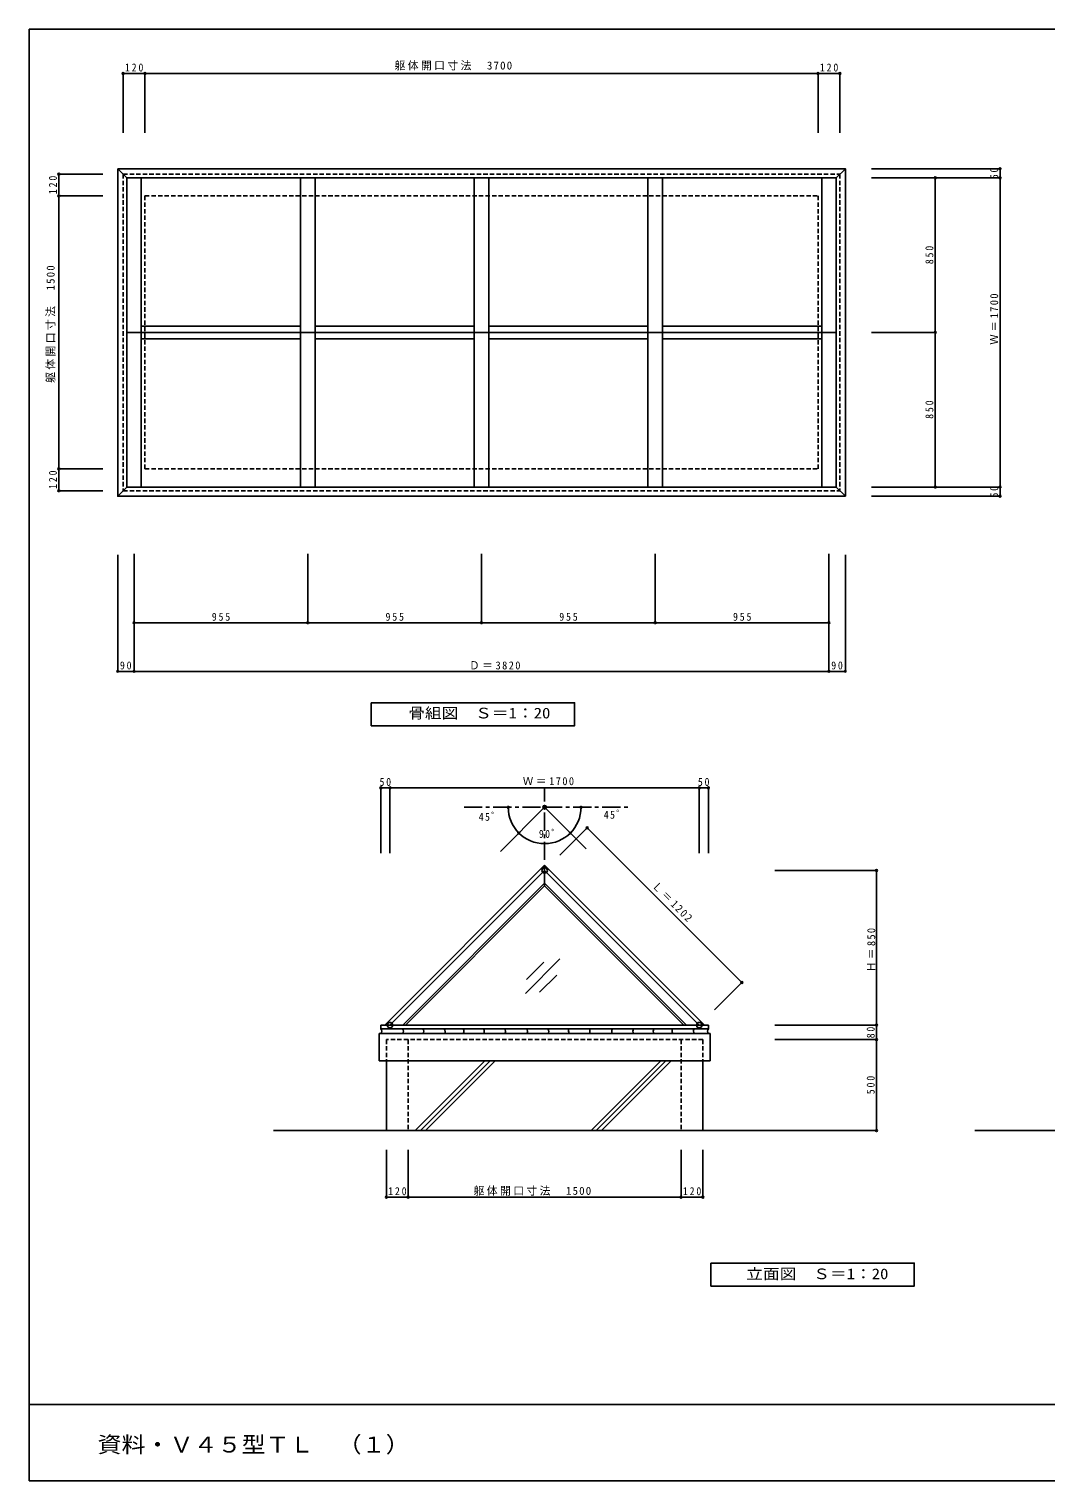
# Model space of a CAD drawing. Units: millimetres at full size, sheet at 1:20. Extents: x -5500 to 5680, y -3960 to 4020.
# Drawn here: x -5500 to 90, y -3960 to 4020 of the extents above; entities that cross this region are included whole.
import ezdxf
from ezdxf.enums import TextEntityAlignment as Align

# ---------------------------------------------------------------- set-up
doc = ezdxf.new("R2010")
doc.units = ezdxf.units.MM
doc.header["$LTSCALE"] = 20
doc.header["$PDMODE"] = 32
doc.header["$PDSIZE"] = 10
doc.linetypes.add('CHAIN1', pattern=[8, 5, -1, 1, -1])
doc.linetypes.add('DASHED1', pattern=[1.8, 1.2, -0.6])
doc.layers.add('0-0', color=134, linetype='Continuous')
doc.layers.add('1-0', color=5, linetype='Continuous')
doc.styles.add('ＭＳ ゴシック', font='')
doc.styles.get('ＭＳ ゴシック').set_extended_font_data('MS Gothic')

msp = doc.modelspace()

# ---------------------------------------------------------------- linework, layer by layer
at = {"layer": '0-0'}
for p, q in [((5680, 4020), (-5500, 4020)), ((-5500, 4020), (-5500, -3960)), ((-5500, -3540), (5680, -3540)), ((-5500, -3960), (5680, -3960))]:
    msp.add_line(p, q, dxfattribs=at)
at = {"layer": '1-0', "color": 4}
for p, q in [((-4982.79, 3775.96), (-4862.79, 3775.96)), ((-4982.79, 3775.96), (-4982.79, 3449.8)), ((-4862.79, 3775.96), (-4862.79, 3449.8)), ((-4862.79, 3775.96), (-1162.79, 3775.96)), ((-1162.79, 3775.96), (-1162.79, 3449.8)), ((-1162.79, 3775.96), (-1042.79, 3775.96)), ((-1042.79, 3775.96), (-1042.79, 3449.8)), ((-5336.46, 3102.58), (-5336.46, 3222.58)), ((-5336.46, 3222.58), (-5093.74, 3222.58)), ((-162.27, 3252.58), (-869.27, 3252.58)), ((-162.27, 3202.58), (-869.27, 3202.58)), ((-518.51, 3202.58), (-869.27, 3202.58)), ((-518.51, 2352.58), (-518.51, 3202.58)), ((-162.27, 3202.58), (-162.27, 3252.58)), ((-162.27, 1502.58), (-162.27, 3202.58)), ((-5336.46, 1602.58), (-5336.46, 3102.58)), ((-5336.46, 3102.58), (-5093.74, 3102.58)), ((-518.51, 2352.58), (-869.27, 2352.58)), ((-518.51, 1502.58), (-518.51, 2352.58)), ((-5336.46, 1482.58), (-5336.46, 1602.58)), ((-5336.46, 1602.58), (-5093.74, 1602.58)), ((-5336.46, 1482.58), (-5093.74, 1482.58)), ((-162.27, 1502.58), (-869.27, 1502.58)), ((-518.51, 1502.58), (-869.27, 1502.58)), ((-162.27, 1452.58), (-869.27, 1452.58)), ((-162.27, 1452.58), (-162.27, 1502.58)), ((-5012.79, 489.77), (-5012.79, 1130.23)), ((-4922.79, 757.18), (-4922.79, 1135.52)), ((-4922.79, 489.77), (-4922.79, 1130.23)), ((-3967.79, 757.18), (-3967.79, 1135.52)), ((-3012.79, 757.18), (-3012.79, 1135.52)), ((-2057.79, 757.18), (-2057.79, 1135.52)), ((-1102.79, 757.18), (-1102.79, 1135.52)), ((-1102.79, 489.77), (-1102.79, 1130.23)), ((-1012.79, 489.77), (-1012.79, 1130.23)), ((-4922.79, 757.18), (-3967.79, 757.18)), ((-3967.79, 757.18), (-3012.79, 757.18)), ((-3012.79, 757.18), (-2057.79, 757.18)), ((-2057.79, 757.18), (-1102.79, 757.18)), ((-5012.79, 489.77), (-4922.79, 489.77)), ((-4922.79, 489.77), (-1102.79, 489.77)), ((-1102.79, 489.77), (-1012.79, 489.77)), ((-3565.81, -150.45), (-3515.81, -150.45)), ((-3565.81, -150.45), (-3565.81, -509.83)), ((-3515.81, -150.45), (-1815.81, -150.45)), ((-3515.81, -150.45), (-3515.81, -509.83)), ((-1815.81, -150.45), (-1765.81, -150.45)), ((-1815.81, -150.45), (-1815.81, -509.83)), ((-1765.81, -150.45), (-1765.81, -509.83)), ((-2431.65, -370.25), (-2582.27, -520.87)), ((-2431.65, -370.25), (-1581.65, -1220.25)), ((-841.16, -604.42), (-1400.19, -604.42)), ((-841.16, -1454.42), (-841.16, -604.42)), ((-1581.65, -1220.25), (-1732.27, -1370.87)), ((-841.16, -1454.42), (-1400.19, -1454.42)), ((-841.16, -1534.42), (-841.16, -1454.42)), ((-841.16, -1534.42), (-1400.19, -1534.42)), ((-841.16, -2034.42), (-841.16, -1534.42)), ((-841.16, -2034.42), (-1400.19, -2034.42)), ((-3535.81, -2399.91), (-3535.81, -2140.68)), ((-3415.81, -2399.91), (-3415.81, -2140.68)), ((-1915.81, -2399.91), (-1915.81, -2140.68)), ((-1795.81, -2399.91), (-1795.81, -2140.68)), ((-3535.81, -2399.91), (-3415.81, -2399.91)), ((-3415.81, -2399.91), (-1915.81, -2399.91)), ((-1915.81, -2399.91), (-1795.81, -2399.91))]:
    msp.add_line(p, q, dxfattribs=at)
at = {"layer": '1-0'}
for p, q in [((-4962.79, 3202.58), (-5012.79, 3252.58)), ((-4882.79, 3202.58), (-4882.79, 1502.58)), ((-4007.79, 3202.58), (-4007.79, 1502.58)), ((-3927.79, 3202.58), (-3927.79, 1502.58)), ((-3052.79, 3202.58), (-3052.79, 1502.58)), ((-2972.79, 3202.58), (-2972.79, 1502.58)), ((-2097.79, 3202.58), (-2097.79, 1502.58)), ((-2017.79, 3202.58), (-2017.79, 1502.58)), ((-1142.79, 3202.58), (-1142.79, 1502.58)), ((-1062.79, 3202.58), (-1012.79, 3252.58)), ((-4882.79, 2387.58), (-4007.79, 2387.58)), ((-4882.79, 2317.58), (-4007.79, 2317.58)), ((-3927.79, 2387.58), (-3052.79, 2387.58)), ((-3927.79, 2317.58), (-3052.79, 2317.58)), ((-2972.79, 2387.58), (-2097.79, 2387.58)), ((-2972.79, 2317.58), (-2097.79, 2317.58)), ((-2017.79, 2387.58), (-1142.79, 2387.58)), ((-2017.79, 2352.58), (-1062.79, 2352.58)), ((-2017.79, 2317.58), (-1142.79, 2317.58)), ((-4962.79, 1502.58), (-5012.79, 1452.58)), ((-1062.79, 1502.58), (-1012.79, 1452.58)), ((-3544.1, -1454.42), (-2665.81, -576.13)), ((-3515.81, -1454.42), (-2665.81, -604.42)), ((-2665.81, -576.13), (-2665.81, -689.27)), ((-1787.53, -1454.42), (-2665.81, -576.13)), ((-1815.81, -1454.42), (-2665.81, -604.42)), ((-3445.1, -1454.42), (-2665.81, -675.13)), ((-3430.96, -1454.42), (-2665.81, -689.27)), ((-1886.52, -1454.42), (-2665.81, -675.13)), ((-1900.67, -1454.42), (-2665.81, -689.27)), ((-2581.59, -1091.04), (-2771.48, -1280.93)), ((-2669.94, -1108.68), (-2764.89, -1203.62)), ((-2599.23, -1179.39), (-2694.18, -1274.33)), ((-3575.81, -1501.42), (-3575.81, -1651.42)), ((-3575.81, -1501.42), (-1755.81, -1501.42)), ((-3565.81, -1454.42), (-3565.81, -1474.42)), ((-3565.81, -1454.42), (-1765.81, -1454.42)), ((-3565.81, -1474.42), (-1765.81, -1474.42)), ((-1765.81, -1454.42), (-1765.81, -1474.42)), ((-1755.81, -1501.42), (-1755.81, -1651.42)), ((-3575.81, -1651.42), (-3532.9, -1651.42)), ((-3575.81, -1651.42), (-1755.81, -1651.42))]:
    msp.add_line(p, q, dxfattribs=at)
at = {"layer": '1-0', "color": 7, "linetype": 'DASHED1'}
for p, q in [((-4982.79, 3222.58), (-1042.79, 3222.58)), ((-4982.79, 3222.58), (-4982.79, 1482.58)), ((-1042.79, 3222.58), (-1042.79, 1482.58)), ((-4862.79, 3102.58), (-4862.79, 1602.58)), ((-4862.79, 1602.58), (-1162.79, 1602.58)), ((-4982.79, 1482.58), (-1042.79, 1482.58)), ((-1795.81, -1534.42), (-3535.81, -1534.42)), ((-3535.81, -1534.42), (-3535.81, -1651.42)), ((-3415.81, -1534.42), (-3415.81, -2034.42)), ((-1915.81, -1534.42), (-1915.81, -2034.42)), ((-1795.81, -1534.42), (-1795.81, -1651.42))]:
    msp.add_line(p, q, dxfattribs=at)
at = {"layer": '1-0', "color": 7, "linetype": 'CHAIN1'}
msp.add_line((-2665.81, -546.42), (-2665.81, -150.45), dxfattribs=at)
at = {"layer": '1-0', "color": 7}
for p, q in [((-2665.81, -257.3), (-2907.98, -499.47)), ((-2665.81, -257.3), (-2437.23, -485.88)), ((-3535.81, -1651.42), (-3535.81, -2034.42)), ((-2994.03, -1651.42), (-3377.03, -2034.42)), ((-2965.75, -1651.42), (-3348.75, -2034.42)), ((-2937.46, -1651.42), (-3320.46, -2034.42)), ((-2029.03, -1652.82), (-2412.03, -2035.82)), ((-2000.74, -1652.82), (-2383.74, -2035.82)), ((-1972.46, -1652.82), (-2355.46, -2035.82)), ((-1795.81, -1651.42), (-1795.81, -2034.42))]:
    msp.add_line(p, q, dxfattribs=at)
at = {"layer": '1-0', "color": 1}
for p, q in [((-4156.74, -2034.42), (-1218.14, -2034.42)), ((-301.4, -2034.42), (4734.42, -2034.42))]:
    msp.add_line(p, q, dxfattribs=at)
at = {"layer": '1-0'}
for points in [[(-5012.79, 3252.58), (-1012.79, 3252.58), (-1012.79, 1452.58)], [(-5012.79, 3252.58), (-5012.79, 1452.58), (-1012.79, 1452.58)], [(-4962.79, 3202.58), (-4962.79, 1502.58), (-1062.79, 1502.58)], [(-4962.79, 3202.58), (-1062.79, 3202.58), (-1062.79, 1502.58)], [(-4962.79, 2352.58), (-2972.79, 2352.58), (-2017.79, 2352.58)]]:
    msp.add_lwpolyline(points, dxfattribs=at)
at = {"layer": '1-0', "color": 7, "linetype": 'DASHED1'}
msp.add_lwpolyline([(-4862.79, 3102.58), (-1162.79, 3102.58), (-1162.79, 1602.58)], dxfattribs=at)
at = {"layer": '1-0', "color": 7}
for points in [[(-3618.82, 317.19), (-2501.35, 317.19), (-2501.35, 190.81), (-3618.82, 190.81)], [(-1751.76, -2762.39), (-634.29, -2762.39), (-634.29, -2888.77), (-1751.76, -2888.77)]]:
    msp.add_lwpolyline(points, close=True, dxfattribs=at)
at = {"layer": '1-0', "color": 7, "linetype": 'CHAIN1'}
msp.add_lwpolyline([(-3108.35, -257.3), (-2669.07, -257.3), (-2200.11, -257.3)], dxfattribs=at)
at = {"layer": '1-0'}
for centre in [(-2865.81, -257.3), (-2465.81, -257.3), (-2807.24, -398.73), (-2524.39, -398.73)]:
    msp.add_circle(centre, 5, dxfattribs=at)
at = {"layer": '1-0', "color": 7}
msp.add_circle((-2665.81, -257.3), 10, dxfattribs=at)
at = {"layer": '1-0', "color": 1}
for centre in [(-2665.81, -604.42), (-3515.81, -1454.42), (-1815.81, -1454.42)]:
    msp.add_circle(centre, 15, dxfattribs=at)
at = {"layer": '1-0', "color": 7}
msp.add_arc((-2665.81, -257.3), 200, 180, 0, dxfattribs=at)
at = {"layer": '1-0'}
for centre, radius, start, end in [((-3586.09, -1488.65), 24.77, 328.95086, 35.06188), ((-3467.06, -1488.82), 24.77, 328.95086, 35.06188), ((-3355.07, -1488.82), 24.77, 328.95086, 35.06188), ((-3237.03, -1490.33), 24.77, 328.95086, 35.06188), ((-3134.12, -1488.82), 24.77, 328.95086, 35.06188), ((-3022.13, -1488.82), 24.77, 328.95086, 35.06188), ((-2905.6, -1488.82), 24.77, 328.95086, 35.06188), ((-2784.54, -1488.82), 24.77, 328.95086, 35.06188), ((-2668.01, -1490.33), 24.77, 328.95086, 35.06188), ((-2509.89, -1486.11), 24.77, 148.95086, 215.06188), ((-2393.36, -1487.62), 24.77, 148.95086, 215.06188), ((-2272.29, -1487.62), 24.77, 148.95086, 215.06188), ((-2155.76, -1487.62), 24.77, 148.95086, 215.06188), ((-2043.78, -1487.62), 24.77, 148.95086, 215.06188), ((-1940.87, -1486.11), 24.77, 148.95086, 215.06188), ((-1822.83, -1487.62), 24.77, 148.95086, 215.06188), ((-1744.09, -1488.03), 25.64, 147.92057, 210.84312)]:
    msp.add_arc(centre, radius, start, end, dxfattribs=at)
at = {"layer": '1-0', "color": 4}
for p in [(-4982.79, 3775.96), (-4862.79, 3775.96), (-1162.79, 3775.96), (-1042.79, 3775.96), (-5336.46, 3222.58), (-518.51, 3202.58), (-162.27, 3252.58), (-162.27, 3202.58), (-5336.46, 3102.58), (-518.51, 2352.58), (-5336.46, 1602.58), (-5336.46, 1482.58), (-518.51, 1502.58), (-162.27, 1502.58), (-162.27, 1452.58), (-4922.79, 757.18), (-3967.79, 757.18), (-3012.79, 757.18), (-2057.79, 757.18), (-1102.79, 757.18), (-5012.79, 489.77), (-4922.79, 489.77), (-1102.79, 489.77), (-1012.79, 489.77), (-3565.81, -150.45), (-3515.81, -150.45), (-1815.81, -150.45), (-1765.81, -150.45), (-2431.65, -370.25), (-841.16, -604.42), (-1581.65, -1220.25), (-841.16, -1454.42), (-841.16, -1534.42), (-841.16, -2034.42), (-3535.81, -2399.91), (-3415.81, -2399.91), (-1915.81, -2399.91), (-1795.81, -2399.91)]:
    msp.add_point(p, dxfattribs=at)

# ---------------------------------------------------------------- texts
at = {"layer": '1-0', "color": 7, "style": 'ＭＳ ゴシック', "width": 1.15}
for s, p in [('骨組図\u3000Ｓ＝1：20', (-3415.81, 213.49)), ('立面図\u3000Ｓ＝1：20', (-1557.66, -2868.62))]:
    msp.add_text(s, height=58.65, dxfattribs=at).set_placement(p, align=Align.BOTTOM_LEFT)
at = {"layer": '1-0', "color": 3, "style": 'ＭＳ ゴシック', "width": 1.1}
msp.add_text('資料・Ｖ４５型ＴＬ\u3000（１）', height=87.98, dxfattribs=at).set_placement((-5123.72, -3830.23), align=Align.BOTTOM_LEFT)
at = {"layer": '1-0', "color": 7, "char_height": 43.99, "attachment_point": 7, "style": 'ＭＳ ゴシック'}
for s, insert in [('\\T1.21;躯体開口寸法\u30003700', (-3491.16, 3792.56)), ('\\T1.38;\\W0.9;120', (-4972.79, 3785.96)), ('\\T1.38;\\W0.9;120', (-1152.79, 3785.96)), ('\\T1.38;\\W0.9;955', (-4495.29, 767.18)), ('\\T1.38;\\W0.9;955', (-3540.29, 767.18)), ('\\T1.38;\\W0.9;955', (-2585.29, 767.18)), ('\\T1.38;\\W0.9;955', (-1630.29, 767.18)), ('\\T1.36;\\W0.9;90', (-5000.29, 499.77)), ('\\T1.27;\\W0.95;Ｄ＝3820', (-3080.29, 499.77)), ('\\T1.36;\\W0.9;90', (-1090.29, 499.77)), ('\\T1.36;\\W0.9;50', (-3573.31, -140.45)), ('\\T1.27;\\W0.95;Ｗ＝1700', (-2785.54, -136.35)), ('\\T1.36;\\W0.9;50', (-1823.31, -140.45)), ('\\T1.27;\\W0.9;45゜', (-3027.81, -332.28)), ('\\T1.27;\\W0.9;45゜', (-2340.31, -321.01)), ('\\T1.27;\\W0.9;90゜', (-2697.21, -426.21)), ('\\T1.38;\\W0.9;120', (-3525.81, -2389.91)), ('\\T1.21;躯体開口寸法\u30001500', (-3056.58, -2392.39)), ('\\T1.38;\\W0.9;120', (-1905.81, -2389.91))]:
    msp.add_mtext(s, dxfattribs=dict(at, insert=insert))
for s, insert, rotation in [('\\T1.38;\\W0.9;120', (-5346.46, 3112.58), 90), ('\\T1.36;\\W0.9;50', (-172.27, 3195.08), 90), ('\\T1.38;\\W0.9;850', (-528.51, 2727.58), 90), ('\\T1.21;躯体開口寸法\u30001500', (-5354.44, 2074.73), 90), ('\\T1.27;\\W0.95;Ｗ＝1700', (-172.27, 2285.08), 90), ('\\T1.38;\\W0.9;850', (-528.51, 1877.58), 90), ('\\T1.38;\\W0.9;120', (-5346.46, 1492.58), 90), ('\\T1.36;\\W0.9;50', (-172.27, 1445.08), 90), ('\\T1.27;\\W0.95;Ｌ＝1202', (-2079.62, -692.16), 315), ('\\T1.25;\\W0.95;Ｈ＝850', (-847.82, -1162.54), 90), ('\\T1.36;\\W0.9;80', (-851.16, -1526.92), 90), ('\\T1.38;\\W0.9;500', (-851.16, -1834.42), 90)]:
    msp.add_mtext(s, dxfattribs=dict(at, insert=insert, rotation=rotation))

doc.saveas('drawing.dxf')
